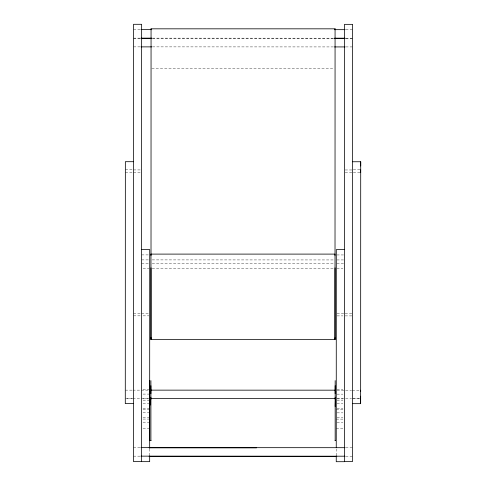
<?xml version="1.0" encoding="UTF-8"?>
<svg xmlns="http://www.w3.org/2000/svg" width="486" height="486" viewBox="0 0 486 486"><rect width="100%" height="100%" fill="white"/><g stroke="black" fill="none" stroke-linecap="round" stroke-linejoin="round"><path stroke-width="0.36" stroke-dasharray="2.43 1.82" d="M149.67 455.54L149.676 448.621M336.245 455.582L336.251 448.128M133.51 29.622L140.339 29.622M345.789 29.67L352.611 29.67M133.51 38.133L140.333 38.133M152.464 38.133L334.411 38.175M345.783 38.181L352.605 38.181M133.51 38.364L140.333 38.364M152.464 38.364L334.411 38.412M345.783 38.412L352.605 38.412M133.51 46.875L140.333 46.875M152.464 46.875L334.411 46.923M345.783 46.923L352.605 46.923M151.814 68.702L334.307 68.702M125.352 169.772L132.739 169.772M353.316 169.827L360.709 169.827M133.48 169.918L140.873 169.924M345.188 169.972L352.575 169.972M125.345 172.257L132.739 172.263M353.316 172.311L360.709 172.311M133.48 172.475L140.873 172.475M345.182 172.524L352.575 172.524M141.59 254.901L149.159 254.901M336.859 254.95L344.428 254.95M141.59 259.895L149.159 259.901M152.185 259.901L333.827 259.943M336.859 259.943L344.422 259.943M141.59 263.412L149.153 263.412M152.185 263.412L333.827 263.461M336.853 263.461L344.422 263.461M143.066 268.406L149.153 268.412M152.185 268.412L333.827 268.454M336.853 268.454L342.946 268.454M133.443 313.294L140.837 313.294M141.578 313.294L148.965 313.3M337.023 313.342L344.41 313.342M345.151 313.342L352.544 313.349M133.443 315.845L140.837 315.851M143.054 315.851L148.965 315.851M337.017 315.894L342.934 315.9M345.151 315.9L352.544 315.9M143.036 389.48L148.947 389.48M337.005 389.529L342.916 389.529M125.297 390.13L132.684 390.143M132.885 390.13L148.831 390.137M337.114 390.179L351.542 390.185M352.301 390.185L359.913 390.191M143.036 394.091L148.947 394.091M336.998 394.14L342.909 394.14M132.125 398.423L125.291 398.417L132.684 398.429M132.885 398.423L148.825 398.423M337.114 398.465L351.542 398.471M352.301 398.471L359.889 398.471M353.261 398.484L360.648 398.484M143.036 398.842L148.947 398.842M336.998 398.885L342.909 398.891M143.036 400.349L148.947 400.349M336.998 400.391L342.909 400.397M143.036 403.453L148.947 403.453M336.998 403.495L342.909 403.502M143.03 408.204L148.947 408.204M336.998 408.246L342.909 408.246M143.036 409.704L149.682 409.704M336.257 409.753L342.909 409.753M143.03 412.808L148.941 412.814M336.998 412.857L342.909 412.857M143.03 417.559L148.941 417.565M336.992 417.608L342.909 417.608M143.03 419.066L149.682 419.066M336.257 419.114L342.909 419.114M143.03 422.17L148.941 422.17M336.992 422.219L342.909 422.219M143.024 428.427L149.676 428.427M336.251 428.47L342.903 428.476M133.413 447.636L140.235 447.636M345.686 447.691L352.508 447.691M133.413 456.147L140.235 456.147M345.686 456.202L352.508 456.202"/><path stroke-width="0.73" d="M149.67 455.771L149.67 461.651L141.541 461.651L141.645 24.3L133.516 24.3L133.407 461.518L141.541 461.518M149.676 448.201L149.724 249.585L141.59 249.579M150.903 440.292L150.903 440.644L150.903 380.617M150.903 399.285L150.903 397.171M150.903 393.648L150.903 389.414M150.903 389.158L150.903 385.726M335.073 29.78L335.073 28.826L151.061 28.826L151.018 255.223M151.018 267.829L150.994 338.997M335.073 28.826L335 338.882M335.006 338.262L335.024 267.829M335.164 380.617L335.164 440.687L335.164 440.292M335.006 337.849L335 338.997M335.401 398.459L335.164 406.442M336.245 455.813L336.245 461.7L344.374 461.7L344.483 24.349L352.611 24.355L352.508 461.572L344.374 461.566M336.251 447.503L336.294 249.628L344.428 249.628M352.52 403.666L360.648 403.666L360.709 161.741L352.581 161.759M360.648 403.666L360.648 398.587M360.648 398.484L360.648 396.193M360.655 391.57L360.655 390.185M360.709 172.311L360.709 171.746M360.709 170.392L360.709 169.827M360.709 165.987L360.709 161.759M150.994 338.627L150.994 339.629L335 339.629L335.006 338.627M334.969 255.423L334.969 254.105L150.964 254.105L150.994 338.013M141.092 29.622L151.711 29.622M334.417 29.664L345.03 29.67M141.092 38.133L151.705 38.133M334.411 38.175L345.03 38.181M141.092 38.364L151.705 38.364M334.411 38.412L345.03 38.412M141.092 46.875L151.705 46.875M334.411 46.923L345.024 46.923M133.48 161.704L125.352 161.686L125.291 403.611L133.419 403.611M150.35 390.137L335.595 390.179M150.344 398.423L335.595 398.465M140.995 447.642L344.926 447.691M149.111 447.825L256.584 447.849M140.995 456.147L344.926 456.196M149.111 456.336L336.81 456.378M335 339.629L335 338.463M150.994 339.629L150.994 337.6M151.061 28.826L151.067 29.78M150.964 254.105L150.964 255.053M335.164 385.726L335.164 393.648M335.164 397.171L335.164 399.285M150.666 398.459L150.666 404.99M149.712 380.617L149.712 440.687"/></g></svg>
